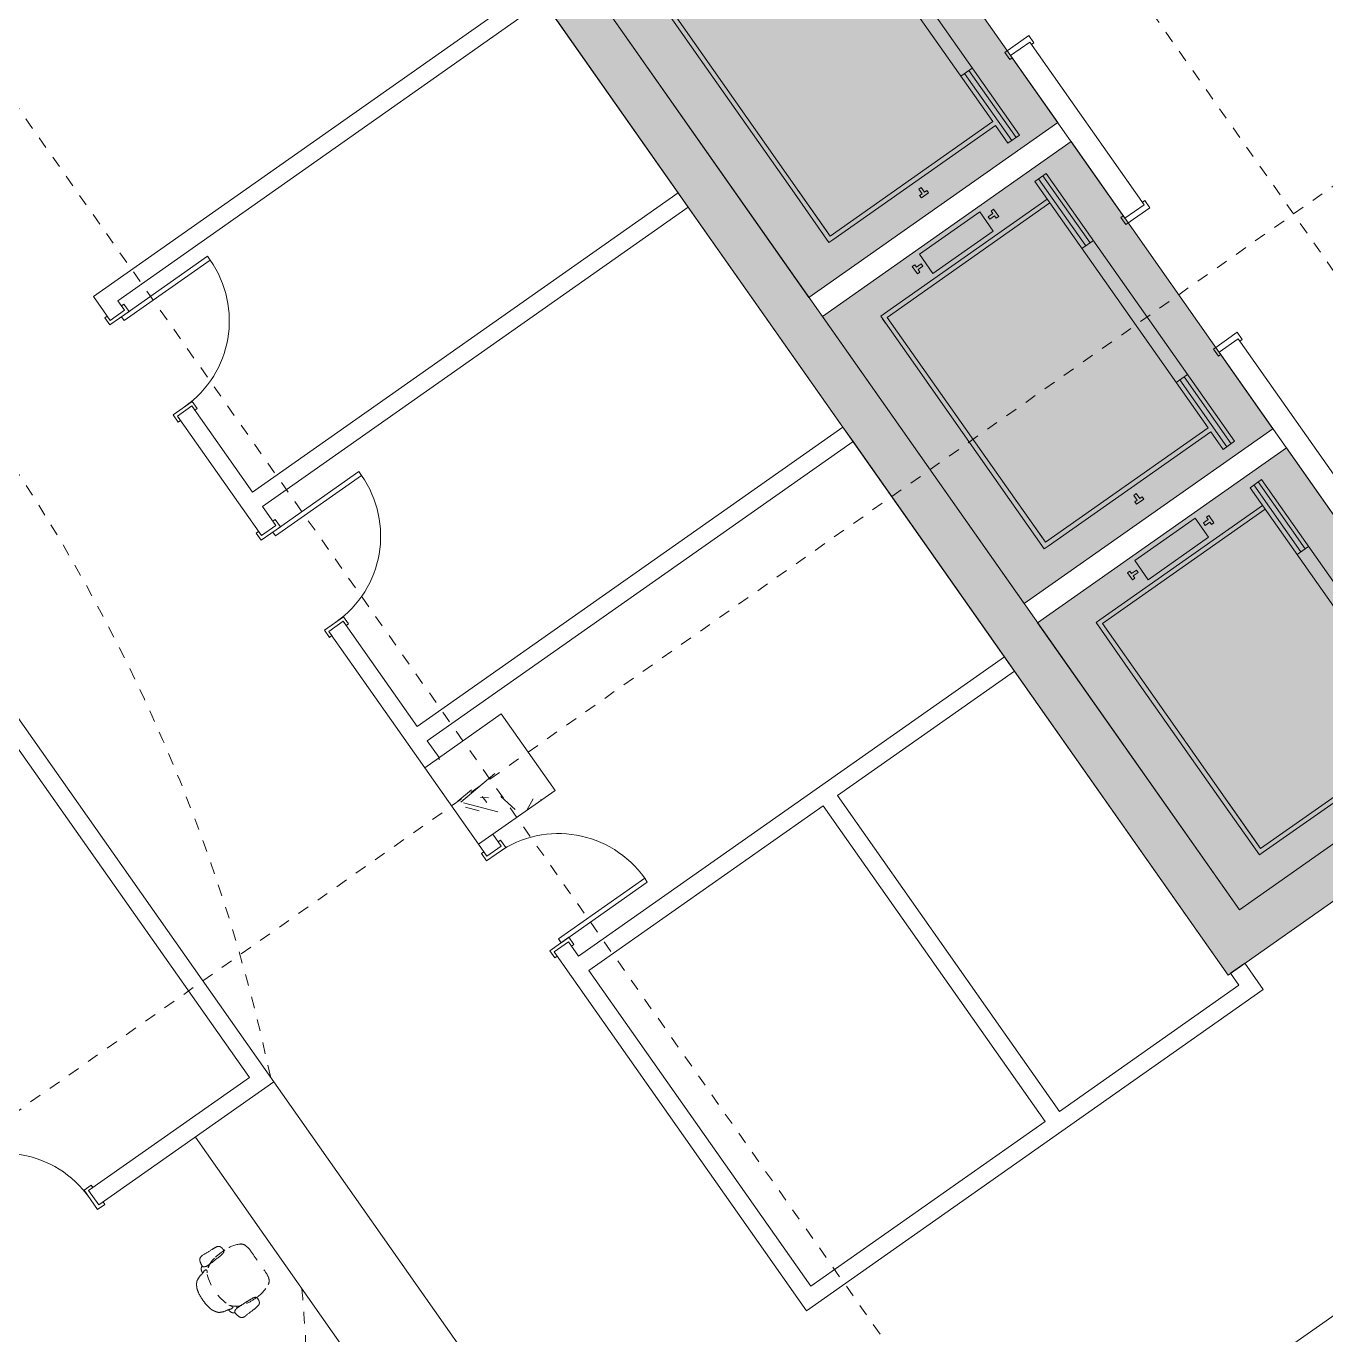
# Model space of a CAD drawing. Extents: x 274235 to 276654, y 142848 to 144425.
# Drawn here: x 276102.95 to 276114.07, y 143072.41 to 143083.6 of the extents above; entities that cross this region are included whole.
import ezdxf

# ---------------------------------------------------------------- set-up
doc = ezdxf.new("R2010")
doc.units = 0
doc.header["$LTSCALE"] = 1.5
for name, pattern in [('ACM-G-CENTER', [50.800000000000004, 31.75, -6.350000000000001, 6.350000000000001, -6.350000000000001]), ('ATDASH', [1.5875000000000004, 0.7937500000000002, -0.7937500000000002]), ('Hidden 1_32_', [1.3890625, 0.7937500000000002, -0.5953125])]:
    doc.linetypes.add(name, pattern=pattern)
doc.layers.get('0').update_dxf_attribs({"linetype": 'CONTINUOUS', "lineweight": 0})
for name, color, linetype, lineweight in [('_ACM-A-DETL', 7, 'CONTINUOUS', 5), ('_ACM-A-DOOR', 1, 'CONTINUOUS', 5), ('_ACM-A-FLOR-WDWK', 1, 'CONTINUOUS', 5), ('_ACM-A-GRID', 3, 'CONTINUOUS', 5), ('_ACM-A-OTHER', 1, 'CONTINUOUS', 5), ('_ACM-A-WALL-FULL', 6, 'CONTINUOUS', 13), ('_ACM-A-WALL-PATT', 8, 'CONTINUOUS', 9), ('_ACM-S-STRU-CLOS', 5, 'CONTINUOUS', 5)]:
    doc.layers.add(name, color=color, linetype=linetype, lineweight=lineweight)

# ---------------------------------------------------------------- blocks, each defined once
blk = doc.blocks.new('M_Concrete-Rectangular-Column - 800 x 800mm-V1170-B1_Working')
at = {"layer": '_ACM-S-STRU-CLOS'}
h = blk.add_hatch(dxfattribs=at)
h.set_pattern_fill('FP_731', color=256, style=0, pattern_type=2)
h.set_pattern_definition([(4.999999999999999, (-1070312.11, 152319.825), (2351.059830332032, -2801.884651253352), [381, -4191]), (310, (-1070312.11, 152319.825), (2203.542428876418, 3200.35970852878), [304.8, -3352.8]), (55.451, (-1070116.188, 152086.334), (4554.605249644746, 398.4403801781702), [323.8, -3561.801]), (1.184, (-1069593.689, 153038.245), (3239.061715540233, -4428.211985948568), [571.5, -6286.5]), (51.63600000000001, (-1069323.766, 152669.228), (6856.533572818061, 141.775001575746), [485.6999999999999, -5342.701999999998]), (306.184, (-1069593.689, 153038.245), (6856.536465289661, 141.7079352829701), [457.2, -5029.2]), (336, (-1069414.084, 152499.43), (697.9026265240216, -3590.399956637265), [381, -4191]), (281, (-1069414.084, 152499.43), (3478.826808756641, 1730.799102873897), [304.8, -3352.8]), (26.451, (-1069355.926, 152200.23), (4176.715238984827, -1859.632632828301), [323.8, -3561.801]), (352.5, (-1070312.11, 152319.825), (1239.46827347174, 1152.109381356208), [167.64, -3144.52, 167.64, -6601.46]), (352.5, (-1070312.11, 152319.825), (1239.46827347174, 1152.109381356208), [-3479.8, -3235.96, 167.64, -3197.86]), (322.5, (-1070312.11, 152319.825), (2361.740005493846, 471.7945463884976), [167.64, -1772.92, 167.64, -4351.02]), (322.5, (-1070312.11, 152319.825), (2361.740005493846, 471.7945463884976), [-2108.2, -3068.32, 167.64, -1115.06]), (282.5, (-1071113.149, 153120.863), (1836.525426731569, -1998.564094722365), [167.64, -1102.36, -9220.2]), (282.5, (-1071113.149, 153120.863), (1836.525426731569, -1998.564094722365), [-1270, 167.64, -3794.76, -5257.8]), (282.5, (-1071113.149, 153120.863), (1836.525426731569, -1998.564094722365), [-5232.4, 167.64, -5090.16]), (272.5, (-1071472.359, 153480.074), (2454.451810195783, -1735.276914838564), [167.64, -1483.36, 167.64, -6197.6]), (272.5, (-1071472.359, 153480.074), (2454.451810195783, -1735.276914838564), [-1818.64, -2463.8, 167.64, -3566.16])])
h.paths.add_polyline_path([(-399.9999999988695, -400.0000000000477), (400.0000000011565, -400.0000000000477), (400.0000000011565, 399.9999999999091), (-399.9999999988349, 399.9999999999783)])
at = {"layer": '_ACM-A-DETL', "color": 250}
for p, q in [((-399.9999999999999, 399.9999999999999), (400.0000000000002, 399.9999999999999)), ((-399.9999999999999, -400.0000000000002), (-399.9999999999999, 399.9999999999999)), ((400.0000000000002, 399.9999999999999), (400.0000000000002, -400.0000000000002)), ((400.0000000000002, -400.0000000000002), (-399.9999999999999, -400.0000000000002))]:
    blk.add_line(p, q, dxfattribs=at)
blk = doc.blocks.new('acm_Generic Model-Elevator-Side Load - Side Load Elevator-3731134-B1_Working')
at = {"layer": '_ACM-A-OTHER'}
blk.add_hatch(color=256, dxfattribs=at).paths.add_polyline_path([(-2599.999999998543, -1500.000000000214), (1.316766429226845e-09, -1500.000000000214), (1.420721673639491e-09, 1499.999999999798), (-2599.999999998647, 1499.999999999798), (-2599.999999998612, 137.0653805304804)])
for p, q in [((-2599.999999999995, 1499.999999999993), (0, 1499.999999999993)), ((-2599.999999999995, -1500.000000000009), (-2599.999999999995, 1499.999999999993)), ((2.772139851003885e-10, 1499.999999999936), (-2599.999999999825, 1499.999999999936)), ((-2599.999999999825, 1499.999999999936), (-2599.999999999686, -1500.000000000075)), ((-1615.000000000007, 1257.500000000013), (-1615.000000000007, 1457.499999999999)), ((-1615.000000000007, 1457.499999999999), (-985.0000000000001, 1457.499999999999)), ((-985.0000000000001, 1257.500000000013), (-985.0000000000001, 1457.499999999999)), ((2.707167823245982e-13, -1500.000000000009), (2.707167823245982e-13, 1499.999999999993)), ((1.386069925501943e-10, -1500.000000000144), (2.772139851003885e-10, 1499.999999999936)), ((-1725.000000000004, 1407.499999999993), (-1700.000000000004, 1407.499999999993)), ((-1725.000000000003, 1332.499999999993), (-1725.000000000003, 1407.499999999993)), ((-1700.000000000004, 1407.499999999993), (-1700.000000000004, 1382.499999999993)), ((-1700.000000000004, 1382.499999999993), (-1650.000000000004, 1382.499999999993)), ((-1700.000000000003, 1357.499999999993), (-1700.000000000003, 1332.499999999993)), ((-1650.000000000003, 1357.499999999994), (-1700.000000000003, 1357.499999999994)), ((-1650.000000000004, 1382.499999999994), (-1650.000000000004, 1357.499999999994)), ((-950.000000000002, 1382.499999999997), (-950.000000000002, 1357.499999999997)), ((-900.0000000000024, 1382.499999999996), (-950.000000000002, 1382.499999999996)), ((-950.0000000000026, 1357.499999999997), (-900.0000000000026, 1357.499999999997)), ((-900.000000000002, 1407.499999999997), (-900.000000000002, 1382.499999999996)), ((-875.0000000000018, 1407.499999999996), (-900.000000000002, 1407.499999999996)), ((-900.0000000000026, 1357.499999999997), (-900.0000000000026, 1332.499999999997)), ((-875.000000000003, 1332.499999999996), (-875.0000000000018, 1407.499999999996)), ((-449.9999999999968, 1399.999999999998), (-329.9999999999986, 1399.999999999998)), ((-449.9999999999968, -1175.000000000006), (-449.9999999999968, 1399.999999999998)), ((-409.9999999999923, 699.9999999999998), (-409.9999999999923, 1399.999999999998)), ((-364.9999999999923, 699.9999999999998), (-364.9999999999923, 1399.999999999998)), ((-329.9999999999986, -1400.000000000001), (-329.9999999999986, 1399.999999999998)), ((-1700.000000000003, 1332.499999999993), (-1725.000000000003, 1332.499999999993)), ((-1615.000000000007, 1257.500000000013), (-985.0000000000001, 1257.500000000013)), ((-900.0000000000032, 1332.499999999997), (-875.000000000003, 1332.499999999997)), ((-2189.99999999995, 700.0000000000689), (-2189.99999999995, 1214.999999999995)), ((-2189.99999999995, 1214.999999999995), (-2150.000000000002, 1214.999999999995)), ((-2189.99999999995, 1144.097677024698), (-2189.99999999995, 1189.097677024692)), ((-2150.000000000002, 1214.999999999995), (-449.9999999999968, 1214.999999999995)), ((-2150.000000000002, 1174.999999999998), (-449.9999999999968, 1174.999999999998)), ((-2150.000000000002, 1174.999999999998), (-2150.000000000002, -1175.000000000006)), ((-2189.99999999995, -700.0000000000006), (-2189.99999999995, 700.0000000000688)), ((-449.9999999999968, 699.9999999999998), (-329.9999999999986, 699.9999999999998)), ((-2189.99999999995, -1215.000000000017), (-2189.99999999995, -700.0000000000006)), ((-2150.000000000002, -700.0000000000006), (-2150.000000000002, -1155.000000000013)), ((-449.9999999999968, -700.0000000000006), (-329.9999999999986, -700.0000000000006)), ((-409.9999999999923, -1400.000000000001), (-409.9999999999923, -700.0000000000006)), ((-364.9999999999923, -1400.000000000001), (-364.9999999999923, -700.0000000000006)), ((-2189.99999999995, -1215.000000000017), (-2150.000000000002, -1215.000000000017)), ((-2150.000000000002, -1175.000000000006), (-449.9999999999968, -1175.000000000006)), ((-2150.000000000002, -1215.000000000017), (-449.9999999999968, -1215.000000000017)), ((-449.9999999999968, -1215.000000000017), (-449.9999999999968, -1400.000000000001)), ((-1324.999999999998, -1332.50000000001), (-1324.999999999998, -1357.500000000011)), ((-1299.999999999998, -1332.500000000011), (-1324.999999999998, -1332.500000000011)), ((-1299.999999999997, -1282.500000000011), (-1299.999999999998, -1332.500000000011)), ((-1274.999999999997, -1282.500000000012), (-1299.999999999997, -1282.500000000012)), ((-1274.999999999998, -1332.500000000012), (-1274.999999999997, -1282.500000000012)), ((-1249.999999999998, -1332.500000000012), (-1274.999999999998, -1332.500000000012)), ((-1249.999999999998, -1357.500000000012), (-1249.999999999998, -1332.500000000012)), ((-1324.999999999998, -1357.500000000011), (-1249.999999999998, -1357.500000000012)), ((-449.9999999999968, -1400.000000000001), (-329.9999999999986, -1400.000000000001)), ((2.707167823245982e-13, -1500.000000000009), (-2599.999999999995, -1500.000000000009)), ((-2599.999999999686, -1500.000000000075), (1.386069925501943e-10, -1500.000000000144))]:
    blk.add_line(p, q, dxfattribs=at)
blk = doc.blocks.new('BASEMENT20250512')
at = {"layer": '_ACM-A-WALL-PATT', "lineweight": 5}
for points in [[(871036.714129889, 648552.8845329401), (871319.5568423636, 648835.7272454146), (864107.0676742608, 656048.2164135178), (863824.2249617863, 655765.3737010431), (870434.7242978774, 649154.8743649515)], [(871319.5568423636, 648835.7272454146), (877966.360585523, 655482.5309885736), (877683.5178730484, 655765.3737010484), (871036.714129889, 649118.5699578893)]]:
    blk.add_hatch(color=256, dxfattribs=at).paths.add_polyline_path(points)
at = {"layer": '_ACM-A-WALL-FULL', "lineweight": 9}
for p, q in [((863824.2249617855, 655765.3737010423), (871036.714129888, 648552.8845329393)), ((871036.7141298879, 649118.5699578883), (864389.9103867345, 655765.3737010424)), ((877542.0965168116, 655623.9523448119), (871036.714129888, 649118.5699578883)), ((871036.714129888, 648552.8845329393), (877966.360585522, 655482.5309885729))]:
    blk.add_line(p, q, dxfattribs=at)
at = {"layer": '_ACM-A-OTHER', "rotation": 45.00000000000546}
for p in [(867289.0481896052, 656543.1911603526), (869551.789889402, 654280.4494605555), (871814.5315891987, 652017.7077607583)]:
    blk.add_blockref('acm_Generic Model-Elevator-Side Load - Side Load Elevator-3731134-B1_Working', p, dxfattribs=at)
at = {"layer": '_ACM-S-STRU-CLOS', "rotation": 45.00000000000107}
blk.add_blockref('M_Concrete-Rectangular-Column - 800 x 800mm-V1170-B1_Working', (864531.3317643468, 649118.5699793132), dxfattribs=at)
blk = doc.blocks.new('M_Concrete-Rectangular-Column - 800 x 800mm-V47-F5_Working')
at = {"layer": '_ACM-S-STRU-CLOS'}
h = blk.add_hatch(dxfattribs=at)
h.set_pattern_fill('FP_51', color=256, style=0, pattern_type=2)
h.set_pattern_definition([(4.999999999999999, (-1070312.11, 152319.825), (940.4236980315761, -1120.75347945461), [152.4, -1676.4]), (310, (-1070312.11, 152319.825), (881.4169468992006, 1280.143601645101), [121.92, -1341.12]), (55.451, (-1070233.741, 152226.428), (1821.84215116403, 159.3758739208037), [129.52, -1424.721]), (1.184, (-1070024.742, 152607.193), (1295.625077865399, -1771.284386199539), [228.6, -2514.6]), (51.63600000000001, (-1069916.772, 152459.586), (2742.61371007499, 56.71003331596489), [194.28, -2137.081]), (306.184, (-1070024.742, 152607.193), (2742.614468039805, 56.68333553822958), [182.88, -2011.68]), (336, (-1069952.9, 152391.667), (279.1610305951743, -1436.159535889394), [152.4, -1676.4]), (281, (-1069952.9, 152391.667), (1391.530565339019, 692.3194066623228), [121.92, -1341.12]), (26.451, (-1069929.636, 152271.987), (1670.686005617264, -743.8533212809045), [129.52, -1424.721]), (352.5, (-1070312.11, 152319.825), (495.7876537561635, 460.8433037540618), [67.056, -1257.808, 67.056, -2640.584]), (352.5, (-1070312.11, 152319.825), (495.7876537561635, 460.8433037540618), [-1391.92, -1294.384, 67.056, -1279.144]), (322.5, (-1070312.11, 152319.825), (944.6960760343029, 188.7172577094912), [67.056, -709.168, 67.056, -1740.408]), (322.5, (-1070312.11, 152319.825), (944.6960760343029, 188.7172577094912), [-843.28, -1227.328, 67.056, -446.024]), (282.5, (-1070632.525, 152640.24), (734.6106044989533, -799.425746572302), [67.056, -440.944, 67.056, -3621.024]), (282.5, (-1070632.525, 152640.24), (734.6106044989533, -799.425746572302), [-575.056, -1517.904, 67.056, -2036.064]), (272.5, (-1070776.21, 152783.924), (981.7811324214794, -694.1109482973148), [67.056, -593.344, 67.056, -2479.04]), (272.5, (-1070776.21, 152783.924), (981.7811324214794, -694.1109482973148), [-727.456, -985.52, 67.056, -1426.464])])
h.paths.add_polyline_path([(-399.9999999989042, -400.000000000117), (400.0000000010872, -400.000000000117), (400.0000000011219, 399.9999999998398), (-399.9999999988695, 399.9999999998398)])
at = {"layer": '_ACM-A-DETL'}
for p, q in [((-399.9999999999999, 399.9999999999999), (400.0000000000002, 399.9999999999999)), ((-399.9999999999999, -400.0000000000002), (-399.9999999999999, 399.9999999999999)), ((400.0000000000002, 399.9999999999999), (400.0000000000002, -400.0000000000002)), ((400.0000000000002, -400.0000000000002), (-399.9999999999999, -400.0000000000002))]:
    blk.add_line(p, q, dxfattribs=at)
blk = doc.blocks.new('acm_Generic Model-Elevator-Side Load - Side Load Elevator-3731134-F5_Working')
at = {"layer": '_ACM-A-OTHER'}
blk.add_hatch(color=256, dxfattribs=at).paths.add_polyline_path([(-2599.999999998508, -1500.000000000144), (1.559328666189685e-09, -1500.000000000214), (1.420721673639491e-09, 1499.999999999798), (-2599.999999998543, 1499.999999999936), (-2599.999999998543, -1452.224489567077)])
for p, q in [((-2599.999999999995, 1499.999999999993), (0, 1499.999999999993)), ((-2599.999999999995, -1500.000000000009), (-2599.999999999995, 1499.999999999993)), ((1.386069925501943e-10, 1499.999999999936), (-2599.999999999825, 1500.000000000005)), ((-2599.999999999825, 1500.000000000005), (-2599.999999999825, -1500.000000000005)), ((-1615.000000000007, 1257.500000000013), (-1615.000000000007, 1457.499999999999)), ((-1615.000000000007, 1457.499999999999), (-985.0000000000001, 1457.499999999999)), ((-985.0000000000001, 1257.500000000013), (-985.0000000000001, 1457.499999999999)), ((2.707167823245982e-13, -1500.000000000009), (2.707167823245982e-13, 1499.999999999993)), ((2.772139851003885e-10, -1500.000000000075), (1.386069925501943e-10, 1499.999999999936)), ((-1725.000000000004, 1407.499999999993), (-1700.000000000004, 1407.499999999993)), ((-1725.000000000003, 1332.499999999993), (-1725.000000000003, 1407.499999999993)), ((-1700.000000000004, 1407.499999999993), (-1700.000000000004, 1382.499999999993)), ((-1700.000000000004, 1382.499999999993), (-1650.000000000004, 1382.499999999993)), ((-1700.000000000003, 1357.499999999993), (-1700.000000000003, 1332.499999999993)), ((-1650.000000000003, 1357.499999999994), (-1700.000000000003, 1357.499999999994)), ((-1650.000000000004, 1382.499999999994), (-1650.000000000004, 1357.499999999994)), ((-950.000000000002, 1382.499999999997), (-950.000000000002, 1357.499999999997)), ((-900.0000000000024, 1382.499999999996), (-950.000000000002, 1382.499999999996)), ((-950.0000000000026, 1357.499999999997), (-900.0000000000026, 1357.499999999997)), ((-900.000000000002, 1407.499999999997), (-900.000000000002, 1382.499999999996)), ((-875.0000000000018, 1407.499999999996), (-900.000000000002, 1407.499999999996)), ((-900.0000000000026, 1357.499999999997), (-900.0000000000026, 1332.499999999997)), ((-875.000000000003, 1332.499999999996), (-875.0000000000018, 1407.499999999996)), ((-449.9999999999968, 1399.999999999998), (-329.9999999999986, 1399.999999999998)), ((-449.9999999999968, -1175.000000000006), (-449.9999999999968, 1399.999999999998)), ((-409.9999999999923, 699.9999999999998), (-409.9999999999923, 1399.999999999998)), ((-364.9999999999923, 699.9999999999998), (-364.9999999999923, 1399.999999999998)), ((-329.9999999999986, -1400.000000000001), (-329.9999999999986, 1399.999999999998)), ((-1700.000000000003, 1332.499999999993), (-1725.000000000003, 1332.499999999993)), ((-1615.000000000007, 1257.500000000013), (-985.0000000000001, 1257.500000000013)), ((-900.0000000000032, 1332.499999999997), (-875.000000000003, 1332.499999999997)), ((-2189.99999999995, 700.0000000000689), (-2189.99999999995, 1214.999999999995)), ((-2189.99999999995, 1214.999999999995), (-2150.000000000002, 1214.999999999995)), ((-2189.99999999995, 1144.097677024698), (-2189.99999999995, 1189.097677024692)), ((-2150.000000000002, 1214.999999999995), (-449.9999999999968, 1214.999999999995)), ((-2150.000000000002, 1174.999999999998), (-449.9999999999968, 1174.999999999998)), ((-2150.000000000002, 1174.999999999998), (-2150.000000000002, -1175.000000000006)), ((-2189.99999999995, -700.0000000000006), (-2189.99999999995, 700.0000000000688)), ((-449.9999999999968, 699.9999999999998), (-329.9999999999986, 699.9999999999998)), ((-2189.99999999995, -1215.000000000017), (-2189.99999999995, -700.0000000000006)), ((-2150.000000000002, -700.0000000000006), (-2150.000000000002, -1155.000000000013)), ((-449.9999999999968, -700.0000000000006), (-329.9999999999986, -700.0000000000006)), ((-409.9999999999923, -1400.000000000001), (-409.9999999999923, -700.0000000000006)), ((-364.9999999999923, -1400.000000000001), (-364.9999999999923, -700.0000000000006)), ((-2189.99999999995, -1215.000000000017), (-2150.000000000002, -1215.000000000017)), ((-2150.000000000002, -1175.000000000006), (-449.9999999999968, -1175.000000000006)), ((-2150.000000000002, -1215.000000000017), (-449.9999999999968, -1215.000000000017)), ((-449.9999999999968, -1215.000000000017), (-449.9999999999968, -1400.000000000001)), ((-1324.999999999998, -1332.50000000001), (-1324.999999999998, -1357.500000000011)), ((-1299.999999999998, -1332.500000000011), (-1324.999999999998, -1332.500000000011)), ((-1299.999999999997, -1282.500000000011), (-1299.999999999998, -1332.500000000011)), ((-1274.999999999997, -1282.500000000012), (-1299.999999999997, -1282.500000000012)), ((-1274.999999999998, -1332.500000000012), (-1274.999999999997, -1282.500000000012)), ((-1249.999999999998, -1332.500000000012), (-1274.999999999998, -1332.500000000012)), ((-1249.999999999998, -1357.500000000012), (-1249.999999999998, -1332.500000000012)), ((-1324.999999999998, -1357.500000000011), (-1249.999999999998, -1357.500000000012)), ((-449.9999999999968, -1400.000000000001), (-329.9999999999986, -1400.000000000001)), ((2.707167823245982e-13, -1500.000000000009), (-2599.999999999995, -1500.000000000009)), ((-2599.999999999825, -1500.000000000005), (2.772139851003885e-10, -1500.000000000075))]:
    blk.add_line(p, q, dxfattribs=at)
blk = doc.blocks.new('Casework 1 - Casework 1-4170672-F5_Working')
at = {"layer": '_ACM-A-FLOR-WDWK'}
for p, q in [((866157.6773611015, 643249.583695439), (863156.0090749522, 646251.2519815884)), ((862576.1815143792, 645671.4244210155), (865012.1643755811, 643235.4415598136)), ((865012.1643755811, 643235.4415598136), (863131.2604072578, 641354.5375914903)), ((863696.9458322052, 640788.8521665429), (866157.6773611015, 643249.583695439)), ((863131.2604072578, 641354.5375914903), (863696.9458322052, 640788.8521665429))]:
    blk.add_line(p, q, dxfattribs=at)
blk = doc.blocks.new('Steelcase - Seating - SILQ - Task Chair - Task Chair-1981117-F5_Working')
at = {"layer": '_ACM-A-FLOR-WDWK', "linetype": 'ATDASH'}
for centre, radius, start, end in [((60.05276579807968, 333.133541948879), 307.3096913632438, 153.1223512811713, 179.2047672565161), ((-157.1888978894674, 443.2399903227436), 63.75811486405573, 110.8369919737911, 153.1223512811696), ((-116.2155115473155, 335.5862156406986), 178.9455863685924, 89.4809553298731, 110.8369919737913), ((-2.38110465981489, 12901.08015909542), 12387.06397574733, 269.4809553298728, 270.5190446701232), ((111.4532885857463, 335.587721412786), 178.9440805347076, 69.16287039023433, 90.51904467012345), ((152.4263978895175, 443.2399903227436), 63.75811486405564, 26.87764871882821, 69.16287039023439), ((-64.8152657980295, 333.133541948879), 307.3096913632436, 0.7952327434817067, 26.87764871882823), ((503.3358265969956, 326.980630771153), 750.6354522966868, 179.2047672565169, 187.7185970377537), ((-508.0983265969454, 326.980630771153), 750.6354522966869, 352.2814029622448, 0.7952327434822539), ((-2231.519094945216, 302.3054918821646), 1918.451375484459, 355.6614464931602, 358.3898800486102), ((-29.2132020798974, 240.4002272886437), 284.7244022358977, 167.7222551916454, 178.3898800486074), ((-276.9348499925088, 294.3114939002367), 31.20430537530115, 128.3910305871939, 167.7222551916425), ((-270.3516847962259, 286.002934943037), 41.80478724863127, 93.93207584669173, 128.3910305871945), ((-281.8848971203574, 453.7938629063091), 126.3820448556935, 273.9320758466937, 280.3457131044881), ((-255.2199924141675, 307.7289065303177), 22.09687157391146, 22.26755439535009, 100.3457131044851), ((-44.47499524190301, 252.7326351601341), 197.8158964051974, 187.7185970377524, 233.226598800748), ((-309.2792985732049, 285.5933230975294), 80.51255984603766, 4.787280232534431, 22.26755439535179), ((-2602.853306923255, 93.50929095376195), 2382.115915592532, 3.085573584206204, 4.78728023254561), ((39.71249524195319, 252.7326351601341), 197.8158964051976, 306.7734011992496, 352.2814029622437), ((2601.265806923303, 93.50929095376195), 2382.115915592532, 175.2127197674544, 176.9144264157938), ((307.6917985732526, 285.5933230975294), 80.51255984603765, 157.7324456046482, 175.2127197674653), ((253.6324924142151, 307.7289065303177), 22.09687157391144, 79.65428689551477, 157.7324456046495), ((280.2973971204051, 453.7938629063091), 126.3820448556935, 259.6542868955115, 266.0679241533056), ((268.7641847962735, 286.002934943037), 41.80478724863123, 51.60896941280563, 86.06792415330803), ((275.3473499925565, 294.3114939002367), 31.20430537530109, 12.27774480835753, 51.60896941280573), ((27.62570207994505, 240.4002272886437), 284.7244022358978, 1.610119951392623, 12.27774480835428), ((2229.931594945264, 302.3054918821646), 1918.45137548446, 181.6101199513891, 184.3385535068391), ((-264.5875548490999, 153.0800963103812), 54.13269169960839, 175.6614464931462, 207.7058633049355), ((-278.8862980134624, 145.5712216461808), 37.98223490101839, 207.7058633049352, 254.2941366950585), ((-247.3103613993307, 122.347180643796), 21.48277991123141, 262.6823087391285, 347.5952329524096), ((-147.3572566095154, 100.3623469516738), 80.85956748022919, 160.6396281860731, 167.5952329524126), ((-2602.853306918675, 93.50929095397827), 2382.115915587952, 1.452238534523262, 3.085573584207325), ((-348.8774206758261, 150.6515763255194), 127.4158165633109, 349.3792893639245, 1.452238534517116), ((347.2899206758738, 150.6515763255194), 127.415816563311, 178.5477614654829, 190.6207106360744), ((2601.265806918723, 93.50929095397827), 2382.115915587952, 176.9144264157927, 178.5477614654764), ((145.7697566095631, 100.3623469516738), 80.85956748022917, 12.40476704758776, 19.36037181392688), ((245.7228613993784, 122.347180643796), 21.48277991123139, 192.4047670475897, 277.3176912608704), ((277.29879801351, 145.5712216461808), 37.98223490101837, 285.7058633049407, 332.2941366950637), ((263.0000548491475, 153.0800963103812), 54.13269169960839, 332.2941366950634, 4.338553506853788), ((-215.2807577323761, 371.7662792531809), 272.9500387386563, 254.2941366950607, 262.6823087391335), ((-46.52997704285628, 98.6554907451552), 155.1118790380341, 175.7565967973109, 183.780939455272), ((-198.7842275998051, 109.2554129653087), 2.585819743449259, 99.0849779429925, 160.1656170957792), ((-2.38124999997539, 522.3504721953681), 457.17577816967, 249.4450983618457, 290.554901638153), ((194.0217275998527, 109.2554129653087), 2.585819743449259, 19.83438290422085, 80.9150220570075), ((41.76747704290393, 98.6554907451552), 155.1118790380342, 356.0330978703738, 4.24340320268878), ((213.6932577324238, 371.7662792531809), 272.9500387386563, 277.3176912608658, 285.7058633049382)]:
    blk.add_arc(centre, radius, start, end, dxfattribs=at)
for centre, major_axis, ratio, start_param, end_param in [((-249.7351847487287, 272.0039186563564), (50.49330644810638, 141.5394816971059), 0.7436385360355318, 3.828610304523559, 3.929484225431058), ((-114.9614574240381, -149.0130029421745), (-87.08421953956248, 260.1227236132015), 0.2536739099152083, 5.929549608652659, 6.241102797970764), ((110.1989574240858, -149.0130029421745), (87.08421953956251, 260.1227236132015), 0.2536739099152083, 0.042082509208818, 0.3536356985269234), ((244.9726847487764, 272.0039186563564), (-50.49330644810651, 141.5394816971059), 0.7436385360355315, 2.353701081748532, 2.484006279652627), ((1941.741007370326, 219.5133816934881), (2225.896039855182, 0), 0.292871747979193, 3.324613086547327, 3.351615726193986), ((-158.9105047477831, 89.11519409907487), (78.61884090787186, 0), 0.2928717479791925, 3.383327969893311, 3.959706166129248), ((-151.4131271315207, 151.0057801236268), (90.36241432648191, 59.06292182076504), 0.6163219055792579, 3.64963574454119, 3.868183249201964), ((-452.252753362548, -461.6520282514476), (235.1419749664758, 564.539120263488), 0.2143263077379781, 5.956867931479179, 6.128830837221413), ((3.549277501427728, -457.2356105336757), (-194.387849236743, 559.7569216660756), 0.06695718369472405, 0.3837263046227961, 0.407071645740992), ((597.5230399891426, 769.1730543389795), (746.6226430237615, 798.2922578417158), 0.3274632715358251, 2.902179552513539, 3.04673412875053), ((-582.5558094490834, 785.2289445080916), (-725.0119933871124, 816.3685467930073), 0.3232783487131399, 3.244393189207321, 3.389632480071903), ((-10.15058724829947, -457.3687759049549), (196.1101485070474, 559.5019824471966), 0.06807315415881425, 5.877221269426428, 5.899678521085348), ((458.3616410999892, -456.8826821825845), (-246.3127028235722, 559.1627819248033), 0.2189646731799389, 0.1501221243279345, 0.3219064733290324), ((146.6506271315684, 151.0057801236268), (-90.36241432648193, 59.06292182076503), 0.6163219055792581, 2.415002057977611, 2.633549562638343), ((154.1480047478308, 89.11519409907487), (78.61884090787183, 0), 0.2928717479791926, 5.465071794640065, 6.041449990876056), ((-1946.503507370279, 219.5133816934881), (2225.896039855182, 0), 0.292871747979193, 6.073162234575381, 6.10218139151049), ((-141.6560970539618, -249.545505988029), (-41.57331510056047, 258.2653402866779), 0.1327637859579411, 5.926000904981624, 5.966914141382585), ((-75.10398579061301, -45.0224749325839), (-94.87160736222248, 48.10371506849494), 0.2191811037863554, 0.3127709648459427, 0.5079844043715316), ((-91.03410643466522, -24.22554771029131), (-77.03015531870388, 23.96435035660461), 0.2990577799616861, 0.4640997020102298, 0.7328315963753094), ((-5.007741407956616, -88.66166276086226), (-731.226639726238, 229.3881793322423), 0.01033122582446361, 4.843429636804167, 4.860742771311065), ((-18.15939705073482, 189.1603167085527), (270.2026736662936, 17.85418569299277), 0.9259720520766797, 4.351103574170416, 4.585343439355646), ((-2.020127538117398, 287.8772553573867), (-508.7274488582958, 0.5258885031967571), 0.6879171854431106, 1.504671841838905, 1.636920811750928), ((14.02836601973938, 190.2190486053209), (-269.765638301308, 20.74262080481989), 0.9306894166993512, 1.705895649732245, 1.940259208121869), ((-0.04566604697861161, -87.77311121725089), (730.8325134514924, 227.5882480334467), 0.009136984498101144, 1.422244613269327, 1.439680072592753), ((85.44344238742973, -21.54909877672364), (77.79636451516906, 21.12484994304128), 0.3201804804484506, 5.561673788192961, 5.830487954263184), ((68.92891978441118, -42.52845257091954), (96.24977397420655, 45.31702279474275), 0.230569917057187, 5.782008038546481, 5.97632456905353), ((136.3593882515254, -249.8645169419782), (42.07542976017923, 258.2011608910329), 0.132165096531832, 0.316771817733922, 0.3573780555288329)]:
    blk.add_ellipse(centre, major_axis=major_axis, ratio=ratio, start_param=start_param, end_param=end_param, dxfattribs=at)
for points, knots in [([(-110.746672320806, -47.28426119458748), (-112.926769457593, -46.48567325031377), (-116.1331308418519, -45.20479986464472), (-120.2530459675656, -43.32492716258211), (-123.265339507682, -41.84111904075659), (-126.1740972743237, -40.2349386624258), (-128.9798495786674, -38.51495514889218), (-131.2544859154884, -37.04673429893057), (-133.0439157768759, -35.87627740583309), (-134.3751839255426, -35.01285025736368), (-135.6892827638535, -34.15132000198128), (-137.4094849514987, -32.98481869855406), (-139.5091401909274, -31.51721771396315), (-141.9558696826593, -29.76979637398483), (-145.1396337282943, -27.52167827581455), (-148.9471581883975, -24.8531798209412), (-151.7501769490915, -22.81470784629564), (-153.083694396295, -21.82411736098965)], [0, 0, 0, 0, 0.125, 0.1875, 0.25, 0.3125, 0.375, 0.4375, 0.46875, 0.5, 0.53125, 0.5625, 0.625, 0.6875, 0.75, 0.875, 1, 1, 1, 1]), ([(148.3211943963632, -22.14120707864075), (146.9899208150244, -23.12696186818824), (144.1917797935698, -25.15554253197159), (140.3911266422559, -27.81124158064206), (137.213022701477, -30.04865283794622), (134.7705546103564, -31.78778676531413), (132.674576763953, -33.24846701075562), (130.9574357906612, -34.40949419483002), (129.6457272424373, -35.26700122637412), (128.3168849890843, -36.12639815268983), (126.530666903489, -37.29138120798761), (124.2601101318925, -38.75275478530636), (121.4595308173253, -40.46481986655521), (118.5565000105868, -42.06381696179693), (115.5505164010283, -43.54122915774312), (111.4395003200371, -45.41323082659451), (108.2403925761288, -46.68905042865106), (106.0653282165661, -47.48463445611016)], [0, 0, 0, 0, 0.125, 0.25, 0.3125, 0.375, 0.4375, 0.46875, 0.5, 0.53125, 0.5625, 0.625, 0.6875, 0.75, 0.8125, 0.875, 1, 1, 1, 1])]:
    blk.add_open_spline(points, degree=3, knots=knots, dxfattribs=at)
blk = doc.blocks.new('ACM_Door-Regular-Single - 1023_900_ S-3845589-F5_Working')
at = {"layer": '_ACM-A-DOOR'}
for p, q in [((-545.0000000000083, 99.99999999999999), (-470.0000000000084, 99.99999999999999)), ((-545.0000000000083, 74.99999999999999), (-545.0000000000083, 99.99999999999999)), ((-500.0000000000098, 74.99999999999999), (-545.0000000000083, 74.99999999999999)), ((-500.0000000000093, -74.99999999999999), (-500.0000000000093, 74.99999999999999)), ((-470.0000000000084, 99.99999999999999), (-470.0000000000084, -99.99999999999999)), ((469.9999999999918, 99.99999999999999), (544.9999999999918, 99.99999999999999)), ((469.9999999999897, -99.99999999999999), (469.9999999999918, 99.99999999999999)), ((499.9999999999903, 74.99999999999999), (499.9999999999903, -74.99999999999999)), ((544.9999999999918, 74.99999999999999), (499.9999999999903, 74.99999999999999)), ((544.9999999999918, 99.99999999999999), (544.9999999999918, 74.99999999999999)), ((-545.0000000000053, -74.99999999999999), (-500.0000000000093, -74.99999999999999)), ((-545.0000000000053, -99.99999999999999), (-545.0000000000053, -74.99999999999999)), ((-470.0000000000093, -99.99999999999999), (-545.0000000000053, -99.99999999999999)), ((429.9999999999928, -920.0000000000001), (429.9999999999928, -20.00000000000209)), ((429.9999999999928, -20.00000000000209), (469.9999999999918, -20.00000000000209)), ((469.9999999999918, -20.00000000000209), (469.9999999999918, -919.4284547628718)), ((544.9999999999936, -99.99999999999999), (469.9999999999897, -99.99999999999999)), ((499.9999999999908, -74.99999999999999), (544.9999999999937, -74.99999999999999)), ((544.9999999999937, -74.99999999999999), (544.9999999999937, -99.99999999999999)), ((429.9999999999928, -920.0000000000001), (469.9999999999918, -919.4284547628718))]:
    blk.add_line(p, q, dxfattribs=at)
blk.add_arc((429.9999999999928, -20.00000000000006), 900.0000000000008, 180.0000000000001, 269.9999999999997, dxfattribs=at)
blk = doc.blocks.new('ACM_Door-Regular-Single - 1023_900_ S-2207756-F5_Working')
at = {"layer": '_ACM-A-DOOR'}
for p, q in [((429.9999999999928, 920.0000000000001), (469.9999999999918, 919.4284547628718)), ((429.9999999999928, 920.0000000000001), (429.9999999999928, 20.00000000000209)), ((469.9999999999918, 20.00000000000209), (469.9999999999918, 919.4284547628718)), ((-470.0000000000093, 99.99999999999999), (-545.0000000000053, 99.99999999999999)), ((-545.0000000000053, 99.99999999999999), (-545.0000000000053, 74.99999999999999)), ((-545.0000000000053, 74.99999999999999), (-500.0000000000093, 74.99999999999999)), ((-500.0000000000093, 74.99999999999999), (-500.0000000000093, -74.99999999999999)), ((-470.0000000000084, -99.99999999999999), (-470.0000000000084, 99.99999999999999)), ((429.9999999999928, 20.00000000000209), (469.9999999999918, 20.00000000000209)), ((544.9999999999936, 99.99999999999999), (469.9999999999897, 99.99999999999999)), ((469.9999999999897, 99.99999999999999), (469.9999999999918, -99.99999999999999)), ((499.9999999999903, -74.99999999999999), (499.9999999999903, 74.99999999999999)), ((499.9999999999908, 74.99999999999999), (544.9999999999937, 74.99999999999999)), ((544.9999999999937, 74.99999999999999), (544.9999999999937, 99.99999999999999)), ((-500.0000000000098, -74.99999999999999), (-545.0000000000083, -74.99999999999999)), ((-545.0000000000083, -74.99999999999999), (-545.0000000000083, -99.99999999999999)), ((-545.0000000000083, -99.99999999999999), (-470.0000000000084, -99.99999999999999)), ((469.9999999999918, -99.99999999999999), (544.9999999999918, -99.99999999999999)), ((544.9999999999918, -74.99999999999999), (499.9999999999903, -74.99999999999999)), ((544.9999999999918, -99.99999999999999), (544.9999999999918, -74.99999999999999))]:
    blk.add_line(p, q, dxfattribs=at)
blk.add_arc((429.9999999999928, 20.00000000000006), 899.9999999999992, 89.99999999999994, 179.9999999999998, dxfattribs=at)
blk = doc.blocks.new('ACM_Door-Opening Frame - 1423_1300_ O-F-3244723-F5_Working')
at = {"layer": '_ACM-A-DOOR'}
for p, q in [((-650.0000000000088, 125), (-725.0000000000068, 125)), ((-725.0000000000068, 125), (-725.0000000000068, 100)), ((-650.0000000000082, -125), (-650.0000000000082, 125)), ((724.9999999999922, 125), (649.9999999999906, 125)), ((649.9999999999906, 125), (649.9999999999917, -125)), ((724.9999999999922, 100), (724.9999999999922, 125)), ((-725.0000000000068, 100), (-700.0000000000099, 100)), ((-700.0000000000099, 100), (-700.0000000000099, -100)), ((699.9999999999897, -100), (699.9999999999897, 100)), ((699.9999999999903, 100), (724.9999999999922, 100)), ((-700.0000000000105, -100), (-725.0000000000082, -100)), ((-725.0000000000082, -100), (-725.0000000000082, -125)), ((724.9999999999917, -100), (699.9999999999897, -100)), ((724.9999999999917, -125), (724.9999999999917, -100)), ((-725.0000000000082, -125), (-650.0000000000082, -125)), ((649.9999999999917, -125), (724.9999999999917, -125))]:
    blk.add_line(p, q, dxfattribs=at)
blk = doc.blocks.new('5f0512')
at = {"layer": '_ACM-A-WALL-PATT', "lineweight": 9}
for points in [[(-129167.4093213575, -81851.68083687383), (-128884.5666088829, -81568.83812439942), (-136097.0557769857, -74356.34895629634), (-136379.89848946, -74639.19166877097), (-129766.8771337135, -81252.21302451775)], [(-128884.5666088829, -81568.83812439942), (-122237.7628657237, -74922.03438124049), (-122520.6055781982, -74639.19166876562), (-129167.4093213575, -81285.99541192479)]]:
    blk.add_hatch(color=256, dxfattribs=at).paths.add_polyline_path(points)
at = {"layer": '_ACM-A-DETL', "linetype": 'Hidden 1_32_'}
for radius, start, end in [(15000.00000000004, 21.84234429154331, 45), (15000.00000000003, 12.16491434086294, 14.86546997771715)]:
    blk.add_arc((-151007.4439850857, -89694.61528068653), radius, start, end, dxfattribs=at)
at = {"layer": '_ACM-A-GRID', "linetype": 'ACM-G-CENTER'}
for p, q in [((-165371.2764325532, -110984.4801361597), (-111914.0039246064, -57527.20762820297)), ((-119975.0211659513, -85104.37203029997), (-140339.6964641258, -64739.6967321292)), ((-125914.7181065248, -91044.06897087442), (-146279.3934046992, -70679.39367270377))]:
    blk.add_line(p, q, dxfattribs=at)
at = {"layer": '_ACM-A-WALL-FULL', "lineweight": 18}
for p, q in [((-132207.9684804557, -74285.63827817317), (-132349.3898366931, -74427.05963441043)), ((-131005.8869524386, -75487.71980619035), (-132207.9684804557, -74285.63827817317)), ((-132349.3898366931, -74427.05963441043), (-131147.3083086759, -75629.14116242772)), ((-136468.2868371097, -74550.80332112336), (-139720.9780091683, -77803.49449318182)), ((-139508.8459748124, -77803.4944931817), (-136362.2208199317, -74656.86933830136)), ((-136362.2208199317, -74656.86933830136), (-134948.0072575586, -76071.08290067443)), ((-129167.4093213589, -81285.99541192572), (-135814.2130645122, -74639.19166877167)), ((-129167.4093213588, -81851.68083687464), (-122237.762865725, -74922.03438124119)), ((-131147.3083086759, -75629.14116242772), (-131005.8869524386, -75487.71980619035)), ((-134948.0072575586, -76071.08290067443), (-138094.6324124391, -79217.70805555489)), ((-137988.5663952611, -79323.7740727329), (-134841.9412403806, -76177.14891785244)), ((-134841.9412403806, -76177.14891785244), (-133215.5956436609, -77803.49451457232)), ((-130015.9374587776, -76477.66929985152), (-130157.3588150148, -76619.09065608878)), ((-128672.4345745228, -77821.17218410631), (-130015.9374587776, -76477.66929985152)), ((-130157.3588150148, -76619.09065608878), (-128813.85593076, -77962.59354034357)), ((-139720.9780091683, -77803.49449318182), (-139614.9119919903, -77909.56051035982)), ((-139438.1352966937, -77874.20517130033), (-139508.8459748122, -77803.49449318182)), ((-133215.5956436609, -77803.49451457232), (-136362.2207985412, -80950.11966945266)), ((-139614.9119919903, -77909.5605103597), (-139544.2013138717, -77980.27118847833)), ((-139544.2013138717, -77980.27118847833), (-139438.1352966937, -77874.20517130033)), ((-136256.1547813633, -81056.18568663078), (-133109.5296264829, -77909.56053175032)), ((-133109.5296264829, -77909.56053175032), (-131518.5393688037, -79500.55078942957)), ((-138731.0285155071, -78581.31195248687), (-138837.0945326851, -78687.37796966487)), ((-138094.6324124391, -79217.70805555489), (-138731.0285155071, -78581.31195248687)), ((-138837.0945326851, -78687.37796966487), (-137953.211056211, -79571.26144613896)), ((-137847.145039033, -79465.19542896096), (-137988.5663952611, -79323.7740727329)), ((-137953.211056211, -79571.26144613896), (-137847.145039033, -79465.19542896096)), ((-131518.5393688037, -79500.55078942957), (-134665.1645236842, -82647.17594430991)), ((-127328.9316902682, -79447.51778083516), (-129167.4093213588, -81285.99541192572)), ((-132720.620875421, -80914.76433040295), (-131412.4733516257, -79606.61680660758)), ((-131412.4733516257, -79606.61680660758), (-129167.4093213588, -81851.68083687464)), ((-137140.0382578465, -80172.30221014749), (-137246.1042750245, -80278.3682273255)), ((-136362.2207985412, -80950.11966945278), (-137140.0382578465, -80172.30221014749)), ((-137246.1042750245, -80278.3682273255), (-136238.4771118492, -81285.99539050076)), ((-137048.1143762945, -84153.31338822574), (-140693.2498333079, -80508.17793121224)), ((-130387.1684975054, -83248.21670831856), (-132720.6208754211, -80914.76433040283)), ((-136132.4110946712, -81179.92937332275), (-136256.1547813633, -81056.18568663066)), ((-134559.0985065062, -82753.2419614878), (-132826.6868925991, -81020.83034758084)), ((-132826.6868925991, -81020.83034758084), (-130493.2345146834, -83354.28272549657)), ((-139770.4754838628, -81643.08431501337), (-137260.2464106507, -84153.31338822562)), ((-135478.3373220582, -81834.00314593595), (-135566.725669722, -81745.61479827203)), ((-129043.665613255, -81727.9371287711), (-129149.731630433, -81834.0031459491)), ((-128849.2112484286, -81922.39149359765), (-129043.665613255, -81727.9371287711)), ((-135672.7916868998, -81851.68081545015), (-135584.4033392362, -81940.06916311395)), ((-135584.4033392362, -81940.06916311395), (-135478.3373220582, -81834.00314593595)), ((-129149.731630433, -81834.0031459491), (-129061.3432827846, -81922.39149359765)), ((-132225.6461285905, -85298.82637375954), (-128849.2112484286, -81922.39149359765)), ((-129061.3432827846, -81922.39149359765), (-130387.1684975054, -83248.21670831856)), ((-125419.7433328913, -82205.23417910526), (-128813.855882584, -85599.34672879742)), ((-134771.2305408716, -82541.10992712248), (-134877.2965580496, -82647.17594430048)), ((-134665.1645236842, -82647.17594430991), (-134771.2305408716, -82541.10992712248)), ((-134877.2965580496, -82647.17594430048), (-132225.6461285905, -85298.82637375954)), ((-132225.6461285905, -85086.69433940365), (-134559.0985065062, -82753.2419614878)), ((-130493.2345146835, -83354.28272549657), (-132225.6461285905, -85086.69433940365)), ((-137260.2464106507, -84153.31338822562), (-138448.1857334111, -85341.25271098618)), ((-138342.1197162331, -85447.31872816419), (-137048.1143762945, -84153.31338822574)), ((-138448.1857334111, -85341.25271098618), (-138342.1197162331, -85447.31872816419))]:
    blk.add_line(p, q, dxfattribs=at)
at = {"layer": '_ACM-A-WALL-FULL'}
for p, q in [((-134841.9412403806, -76177.14891785244), (-134948.0072575586, -76071.08290067443)), ((-133109.5296264829, -77909.56053175032), (-133215.5956436609, -77803.49451457232)), ((-131412.4733516257, -79606.61680660758), (-131518.5393688037, -79500.55078942957))]:
    blk.add_line(p, q, dxfattribs=at)
at = {"layer": '_ACM-A-DOOR'}
for name, p, rotation in [('ACM_Door-Opening Frame - 1423_1300_ O-F-3244723-F5_Working', (-132773.653905405, -73861.37420946127), 315.0000000000006), ('ACM_Door-Opening Frame - 1423_1300_ O-F-3244723-F5_Working', (-130581.6228837268, -76053.40523113962), 135.0000000000006), ('ACM_Door-Regular-Single - 1023_900_ S-3845589-F5_Working', (-139137.6149146893, -78280.79157048254), 135), ('ACM_Door-Regular-Single - 1023_900_ S-3845589-F5_Working', (-137546.6246570287, -79871.78182814317), 135), ('ACM_Door-Regular-Single - 1023_900_ S-2207756-F5_Working', (-135177.8169400537, -82240.58954511804), 315), ('ACM_Door-Regular-Single - 1023_900_ S-3845589-F5_Working', (-138748.7061154154, -85747.8391101684), 224.9999999999983)]:
    blk.add_blockref(name, p, dxfattribs=dict(at, rotation=rotation))
at = {"layer": '_ACM-A-FLOR-WDWK'}
blk.add_blockref('Casework 1 - Casework 1-4170672-F5_Working', (-1000204.123451247, -730404.565369814), dxfattribs=at)
at = {"layer": '_ACM-A-FLOR-WDWK', "rotation": 315.0000000000138}
blk.add_blockref('Steelcase - Seating - SILQ - Task Chair - Task Chair-1981117-F5_Working', (-137278.8274112213, -86054.50608716637), dxfattribs=at)
at = {"layer": '_ACM-A-OTHER', "rotation": 45.00000000000546}
for p in [(-132915.0752616415, -73861.3742094615), (-130652.3335618448, -76124.1159092586), (-128389.591862048, -78386.8576090557)]:
    blk.add_blockref('acm_Generic Model-Elevator-Side Load - Side Load Elevator-3731134-F5_Working', p, dxfattribs=at)
at = {"layer": '_ACM-S-STRU-CLOS', "rotation": 45.00000000000107}
blk.add_blockref('M_Concrete-Rectangular-Column - 800 x 800mm-V47-F5_Working', (-135672.7916869, -81285.99539050087), dxfattribs=at)

msp = doc.modelspace()

# ---------------------------------------------------------------- block references
at = {"xscale": 0.0009999999999999994, "yscale": 0.001, "zscale": 0.001, "rotation": 350.1075696352769}
msp.add_blockref('BASEMENT20250512', (275143.7222229671, 142586.2208173259), dxfattribs=at)

# ---------------------------------------------------------------- next in the draw order: block references
msp.add_blockref('5f0512', (276254.5380815538, 143133.931731411), dxfattribs=at)

doc.saveas('drawing.dxf')
